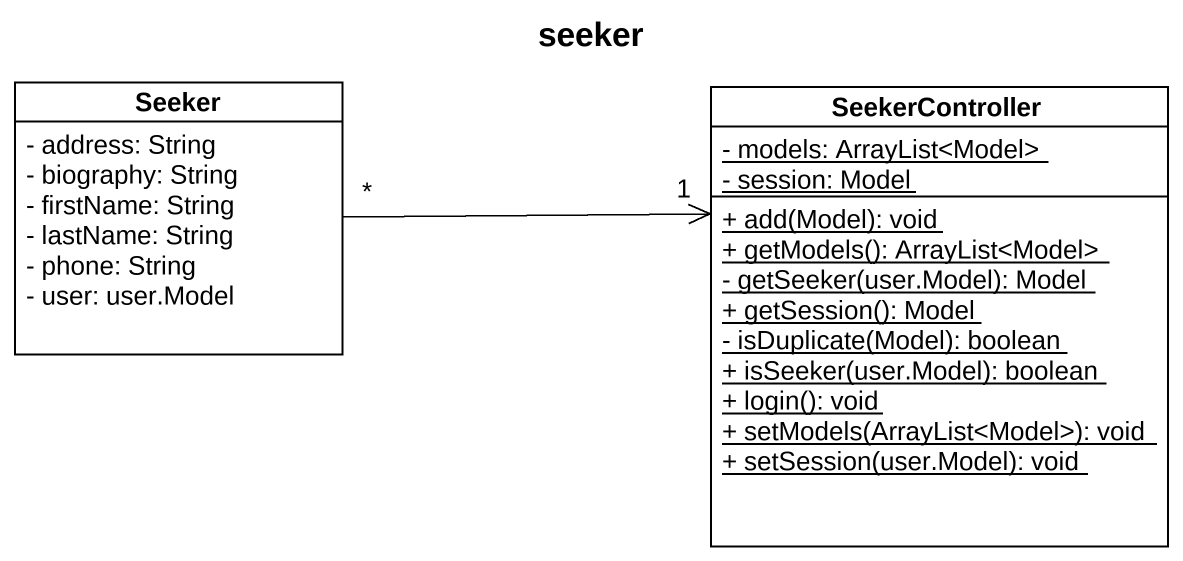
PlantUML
@startuml
title seeker
hide circle
hide empty members
skinparam classAttributeIconSize 0
class Seeker {
  - address: String
  - biography: String
  - firstName: String
  - lastName: String
  - phone: String
  - user: user.Model
}
class SeekerController {
  {static} - models: ArrayList<Model>
  {static} - session: Model
  {static} + add(Model): void
  {static} + getModels(): ArrayList<Model>
  {static} - getSeeker(user.Model): Model
  {static} + getSession(): Model
  {static} - isDuplicate(Model): boolean
  {static} + isSeeker(user.Model): boolean
  {static} + login(): void
  {static} + setModels(ArrayList<Model>): void
  {static} + setSession(user.Model): void
}
Seeker "*" -right-> "1" SeekerController
@enduml
